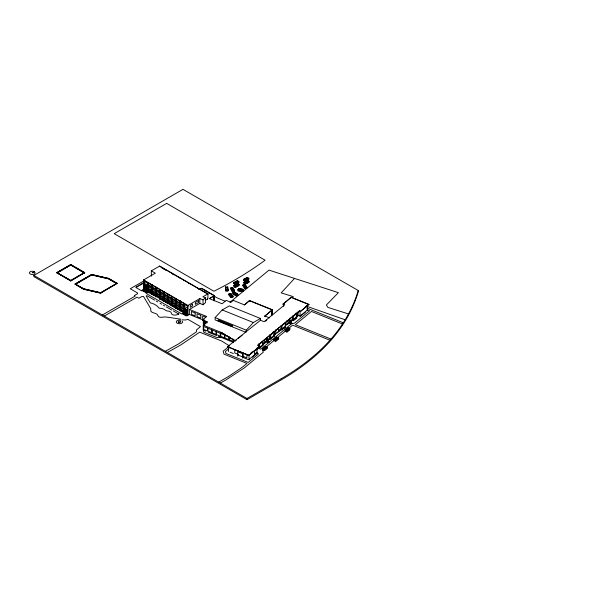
<?xml version="1.0" encoding="UTF-8"?>
<svg xmlns="http://www.w3.org/2000/svg" width="589" height="589" viewBox="0 0 589 589"><rect width="100%" height="100%" fill="white"/><g stroke="black" fill="none" stroke-linecap="round" stroke-linejoin="round"><path stroke-width="0.88" d="M145.91 288.684L145.91 286.055L146.941 286.652L146.941 289.28M147.854 282.337L147.854 287.351L144.172 285.231L143.915 280.364L143.915 289.869M187.788 313.937L184.107 311.817L185.042 311.279L185.042 308.651L185.042 311.279L187.25 312.553M256.988 352.163L254.448 354.261L254.448 351.029L256.988 348.938L256.988 353.297L252.335 357.133M263.327 344.374L266.059 342.113L266.059 341.576L267.502 342.157L268.65 341.208L267.207 340.626L267.207 341.164M358.252 290.524L358.252 291.717C352.656 310.631 342.312 327.889 329.052 342.415A269.335 155.496 0 0 1 281.159 379.949L247.012 399.666L33.875 276.616L33.875 275.416L182.98 189.334L358.252 290.524C352.656 309.431 342.312 326.696 329.052 341.222A269.335 155.496 0 0 1 281.159 378.756M237.904 289.891L238.479 288.669L243.426 289.435L242.852 291.614L237.904 290.848L237.904 289.891L242.852 290.657L243.426 289.435M240.437 289.147L243.066 289.552L242.646 290.451L238.265 289.773L238.685 288.632L243.066 289.309L243.066 290.51M238.265 289.773L238.685 288.632M242.646 290.451L243.066 289.309M294.537 278.42L281.167 292.88L293.234 296.62L292.041 297.843M245.694 331.732L245.694 332.27L215.132 319.915L215.132 317.581L222.23 309.939L229.327 305.875L260.471 318.465L260.471 320.261L227.568 346.678L248.779 355.491L259.882 346.332L257.783 345.242L299.61 310.756L300.67 311.183L308.938 304.373L291.297 297.239L283.037 304.057L283.633 304.535L283.633 306.309M246.276 331.96L246.276 330.171L253.373 322.529L260.471 318.465M187.53 315.167L189.363 314.467L189.363 309.453L199.818 303.416L203.036 304.719L203.036 299.882L205.509 297.843L202.911 296.79L207.917 293.896L207.917 298.513M203.036 304.719L205.509 302.68L205.509 297.843M207.313 322.073L202.513 320.151L206.71 316.462L189.363 309.453M202.513 320.151L203.315 319.496L203.315 324.274L204.898 324.914M229.997 302.275L268.996 270.123L338.388 292.659L326.358 305.006L327.918 307.414L348.541 313.952M220.765 337.269L217.194 337.659L203.809 332.248L203.234 330.179L203.234 325.157L207.262 321.837L202.513 319.915M244.325 305.08L249.559 300.53L272.339 309.74L264.785 316.205L272.339 309.74M244.98 304.542L249.559 300.53M271.728 310.042C273.532 315.969 270.513 316.992 272.133 309.998M227.568 346.914L228.407 346.222L228.407 351.537M236.52 339.838L235.423 340.744L220.765 332.248L203.234 325.157M238.258 338.403L242.079 335.251M228.797 346.546L223.143 351.213L224.041 354.151L246.938 363.406L243.124 366.542A51.42 29.686 0 0 1 242.447 367.065L239.532 369.104M228.9 348.592L225.373 351.5L225.97 353.437L248.197 362.426L258.519 353.915L256.988 352.877L249.014 359.452M283.037 304.292L291.297 297.239M271.728 314.82L272.133 314.776M265.455 321.167L266.795 320.07M237.765 356.109L237.765 351.751L238.405 351.221M242.609 353.702L243.25 353.179L243.25 357.538L242.609 358.068L242.609 353.702L237.765 351.751M257.783 345.242L299.61 310.756M273.23 331.843L274.143 332.211L270.756 335.001L270.756 339.367M277.176 332.947L281.115 329.7L282.028 330.068L282.028 325.702L285.422 322.912L285.422 327.27L284.067 328.39M287.233 324.657L292.438 320.364L293.351 320.733L293.351 316.374L296.738 313.576L295.825 313.208M305.316 306.862L306.626 305.779M305.316 312.177L300.073 316.499L300.073 311.183L300.67 311.426L308.938 304.373M250.347 353.459L252.335 351.817M248.779 355.491L259.882 346.089M262.591 343.836L264.498 342.268L264.498 339.846M269.843 337.858L267.303 339.956L267.303 337.534M273.87 334.545L275.77 332.969L275.77 329.744M281.115 328.566L278.575 330.657L278.575 327.432M285.142 325.246L287.049 323.67L287.049 320.445M292.438 319.231L289.891 321.329L289.891 318.097M296.392 315.969L297.519 315.041L297.519 312.568M262.642 344.513L269.843 338.579L270.756 338.947L274.143 336.15M273.892 335.244L281.115 329.28L282.028 329.649L285.422 326.858M285.186 325.923L292.438 319.945L293.351 320.32L296.738 317.523L295.825 317.154M296.392 316.683L298.093 315.284L300.073 316.079L307.281 310.138M256.598 349.918L258.564 348.29L258.564 343.932M259.484 347.525L262.871 344.734M267.87 340.626L269.188 339.536M270.756 338.226L275.203 334.574M282.028 328.934L285.422 326.137M293.351 319.599L296.738 316.808M296.959 316.639L298.093 315.697L298.093 312.155M259.484 348.246L262.871 345.448M294.029 320.173L296.738 317.942L296.738 313.576M290.038 323.751L291.548 322.949L290.399 323.898L290.038 323.575L291.187 322.625L289.744 322.043L289.744 322.581M268.65 341.392L269.011 341.532L267.502 342.334L268.65 341.208M269.011 341.716L269.364 341.863L267.855 342.665L269.011 341.532M291.548 323.133L291.908 323.28L290.399 324.083L291.548 322.949M307.289 309.777L309.6 310.712L294.441 323.214L291.938 323.471L260.772 349.181L258.564 348.29M262.598 348.968L265.536 346.546L267.332 347.267L267.332 348.224L264.395 350.646L262.598 349.918L262.598 348.968L264.395 349.689L267.332 347.267M273.929 339.617L276.867 337.195L278.663 337.924L278.663 338.881L275.726 341.303L273.929 340.575L273.929 339.617L275.726 340.346L278.663 337.924M285.179 330.348L288.117 327.926L289.913 328.647L289.913 329.604L286.976 332.027L285.179 331.305L285.179 330.348L286.976 331.07L289.913 328.647M264.321 350.411L263.003 349.881L263.003 348.681L265.602 346.538L263.003 348.924L264.321 349.454L266.927 347.068L264.321 349.454M278.258 338.925L275.652 341.068L274.334 340.538L274.334 339.338L276.94 337.195L278.258 337.968L275.652 340.111L274.334 339.581L276.94 337.195M285.584 330.068L288.19 327.918L289.508 328.691L286.902 330.834L285.584 330.068L286.902 330.598L289.508 328.456L289.508 329.649L286.902 331.791L285.584 331.261M285.584 330.304L286.887 329.229M266.088 347.039L274.467 340.133M277.264 337.828L285.643 330.915M288.433 328.618L292.623 325.157L329.914 340.236M275.652 340.111L278.258 337.725M264.969 349.873L266.927 348.268M239.024 369.45L228.318 376.629L218.688 382.121M34.162 271.662L32.174 272.81L34.361 271.772M56.787 272.567L70.761 264.505L84.728 272.567L70.761 280.99L56.787 272.567L70.761 280.636M57.207 272.567L70.761 264.741L84.315 272.928L70.761 265.102L57.207 272.928L70.761 280.393L84.315 272.567M56.787 272.928L70.761 264.859L84.728 272.928M84.728 272.567L70.761 280.754L57.207 272.928M75.053 283.986L91.612 274.43L108.722 278.391L117.211 283.294L100.653 293.212L83.535 289.243L75.053 283.986L83.535 288.89L100.653 292.851M75.466 283.986L91.678 274.629L108.56 278.538L116.791 283.648L108.56 278.892L91.678 274.982L75.466 284.347L83.704 288.743L100.579 292.652L116.791 283.294M75.053 284.347L91.612 274.783L108.722 278.752L117.211 283.648M117.211 283.294L100.579 293.013L83.704 289.103L75.466 284.347M151.321 276.167L151.321 270.874L159.678 266.044L207.917 293.896M143.915 289.987L143.598 279.944L155.312 273.178L151.321 270.874M144.305 280.651L130.243 288.765L137.583 293.005L137.583 293.69L134.299 295.582L135.153 296.076L102.398 314.982M135.956 287.115L143.694 282.646M138.275 286.195L135.956 287.535L141.735 290.878L144.114 289.501M139.821 285.304L143.694 283.066M147.589 282.484L147.589 292.858M142.936 290.37L146.609 292.49L142.619 290.546L144.172 289.832L144.172 288.757L145.1 288.22L147.979 289.876L147.979 287.248M143.863 289.118L147.537 291.238M141.735 290.458L143.598 289.383M143.863 289.295L147.537 291.415M143.245 289.832C151.078 294.102 144.43 291.533 143.554 289.655L147.228 291.599M104.29 316.072L137.038 297.165L138.894 298.233L142.015 296.429L143.48 296.429L150.74 308.607A11.294 6.523 0 0 0 150.777 310.028L150.872 310.499A4.432 2.562 0 0 1 150.821 311.235C151.955 313.296 157.786 313.017 157.852 315.601C159.177 318.958 163.904 316.264 166.635 317.11A8.666 5.006 0 0 0 167.894 317.243L180.926 319.216M175.655 275.512L175.971 275.689M142.619 290.546L146.609 292.49M155.894 287.277L156.151 296.746M147.854 291.953L154.502 295.796M179.652 277.817L179.962 278.001M183.643 280.121L183.959 280.305M163.882 291.894L164.14 301.362M167.821 293.867L167.872 303.821M187.95 282.61L189.165 283.611M171.819 296.171L171.87 306.125M175.861 298.814L176.126 308.283L175.551 308.253L175.816 298.476L175.551 308.253M209.772 298.557L214.433 295.634L201.578 288.212L199.347 289.493L197.889 288.647M200.091 289.309L201.578 288.448L214.433 295.869M183.849 303.423L184.107 308.29L187.788 310.418M187.788 305.397L187.53 315.918M143.598 279.944L187.847 305.492L199.818 298.579L203.036 299.882M184.114 311.993L187.788 314.114L184.114 311.993L184.114 312.892M183.496 312.531C191.329 316.808 184.681 314.239 183.805 312.354M183.179 312.892C191.02 317.162 184.364 314.592 183.496 312.707L183.797 303.092L183.849 312.928M183.532 312.862L181.677 313.937L146.043 293.366M205.281 300.257L207.659 299.131M182.87 313.245C190.703 317.523 184.055 314.953 183.179 313.068M187.788 315.012L186.234 315.91L182.561 313.79L182.87 313.429M214.013 295.752C213.984 310.963 214.138 285.643 214.227 300.648M214.433 295.634L209.316 298.586L222.112 303.762L226.213 300.375L230.962 302.297L233.288 300.383L244.325 304.844M214.227 295.869C215.456 297.6 222.031 299.904 225.101 301.17M187.169 314.651L148.163 291.717M182.561 313.606L186.544 315.549M220.345 383.078L225.491 380.199M33.875 275.416L247.012 398.473L281.365 378.639M183.532 307.303L148.163 286.578M183.532 310.889L148.163 290.163M226.066 379.876L243.979 368.125A54.939 31.718 0 0 0 246.806 365.85L263.298 352.215L262.598 349.918M236.263 294.802L233.229 292.858L236.263 294.802L237.463 294.183L234.429 291.997L237.875 294.198L237.875 295.155L236.241 296.002L232.817 293.801L232.817 292.843L234.451 291.997M233.229 292.858L234.429 292.232M236.263 294.566L237.463 293.948L237.463 295.141L236.263 295.759L233.988 294.301M232.817 292.843L236.241 295.045L237.875 294.198M167.35 352.48L180.808 344.933L197.852 333.418A59.541 34.376 0 0 1 198.751 332.792L199.7 332.159L221.832 341.105L229.504 345.964M233.619 282.624L237.47 280.666L238.92 281.623L238.92 282.58L235.07 284.531L233.619 283.574L233.619 282.624L235.07 283.574L235.07 284.531M234.716 282.293L237.448 280.909L238.508 281.608L235.099 283.331L234.039 282.639M234.039 283.589L234.039 282.396L235.099 283.095L238.508 281.608M235.07 283.574L238.92 281.623M243.566 279.377L247.409 277.426L248.86 278.376L248.86 279.333L245.009 281.284L243.566 280.335L243.566 279.377L245.009 280.335L245.009 281.284M235.099 284.288L238.508 282.558M243.979 280.349L243.979 279.157L245.039 279.856L248.448 278.126L248.448 279.319L245.039 281.049M235.32 286.291L234.26 285.348L235.32 286.291L238.729 284.561L237.669 283.626L239.141 284.575L239.141 285.532L235.291 287.484L233.848 286.534L233.848 285.577L237.691 283.626M234.26 285.591L237.669 283.861M247.387 277.426L243.979 279.392L245.039 280.092L248.448 278.361M245.009 280.335L248.86 278.376M235.32 286.048L238.729 284.561M233.848 285.577L235.291 286.526L239.141 284.575M245.26 283.051L248.668 281.321L247.608 280.379L249.081 281.336L249.081 282.293L245.23 284.244L243.787 283.287L243.787 282.337L247.63 280.379M246.924 280.968L244.199 282.109L245.26 282.808L245.26 284.001L248.668 282.278M236.005 286.902L238.729 285.518M245.26 282.808L248.668 281.321M243.787 282.337L245.23 283.287L249.081 281.336M165.332 351.316L178.636 343.866L195.533 332.461A65.423 37.777 0 0 1 196.446 331.821L196.424 329.958L200.481 326.615L187.854 319.319A5.434 3.136 0 0 1 182.399 319.724M178.776 313.665L178.776 314.077C176.582 315.358 171.355 316.079 171.127 312.604A3.092 1.789 0 0 0 170.663 312.008L169.853 311.507A4.764 2.746 0 0 0 168.844 311.154C165.561 311.5 163.771 307.922 160.554 308.334A3.608 2.084 0 0 1 159.03 308.04C156.976 305.271 153.862 303.637 150.269 302.856L146.168 295.98L146.794 295.619L154.598 300.118M230.638 293.697L229.202 294.117L231.256 296.451L232.692 296.031L230.638 293.455L233.089 296.105L233.089 297.062L231.131 297.636L228.812 295.001L228.812 294.044L230.77 293.469L230.77 294.426M231.256 297.408L229.202 295.074L229.202 293.874L231.256 296.215L232.692 295.796L232.692 296.989M228.812 294.044L231.131 296.679L233.089 296.105M242.948 284.958L244.987 284.487L246.901 287.226L246.901 288.183L244.869 288.662L242.948 285.915L242.948 284.958L244.869 287.704L244.869 288.662M244.604 287.83L243.331 286.011L243.331 284.818L245.031 287.241L246.526 286.895L246.526 288.087L245.031 288.441M243.331 285.054L245.031 287.484L246.526 287.137L244.825 284.465L246.526 286.895M244.869 287.704L246.901 287.226M231.138 289.111L231.138 287.911L232.662 287.623L234.083 290.348L232.552 290.642L231.138 288.154L232.662 287.859L234.083 290.348M230.763 288.043L232.854 287.646L234.451 290.458L234.451 291.415L232.368 291.805L230.763 289L230.763 288.043L232.368 290.856L232.368 291.805M231.138 287.911L232.552 290.399L234.083 290.112M232.368 290.856L234.451 290.458M234.083 291.305L232.552 291.592L231.492 289.729M225.513 287.064L227.707 286.99L227.995 289.943L227.995 290.9L225.801 290.973L225.513 287.064L225.801 290.973M225.801 290.016L227.995 289.943M238.265 289.53L242.646 290.208M238.265 290.723L242.646 291.408M307.436 306.53L345.22 319.798M291.297 297.482L291.901 297.725M292.718 298.056L308.938 304.609M306.884 308.04L343.269 322.75M283.037 304.057L284.73 304.741L264.122 321.734L260.471 320.261M292.438 316.006L293.351 316.374M249.559 300.765L272.339 309.976M249.596 300.883L249.427 301.023M330.922 339.073L295.361 324.694L311.426 311.448L342.467 324.002L342.467 325.194M290.038 323.575L288.595 322.993L288.595 323.53L288.595 323.111M264.785 315.969L269.467 317.861M281.115 325.334L282.028 325.702M222.23 309.939L253.373 322.529M276.94 337.431L278.258 337.968M274.334 339.338L275.652 339.875M215.132 317.581L246.276 330.171M205.649 317.228L202.623 316.006L202.623 318.877L204.14 319.488M189.363 314.467L203.404 320.144M203.566 321.631L206.982 323.008M265.602 346.781L266.927 347.311M258.483 345.765L259.882 346.332M263.003 348.681L264.321 349.218M220.765 332.248L224.114 333.838M256.988 347.981L257.584 348.224M228.046 336.385L225.027 335.163L225.027 338.034L228.804 339.558L228.804 336.694M204.066 330.517L205.738 331.195M208.241 332.203L216.59 335.583M218.261 336.253L233.369 342.364M227.568 346.678L248.779 355.248M238.405 354.445L234.775 352.98L234.775 349.756L246.879 354.644L246.879 357.869L243.25 356.404M237.765 354.976L242.609 356.934M230.071 352.215L233.406 353.562M243.25 357.538L248.19 359.54M159.994 266.464L159.678 266.044M160.731 266.891L162.932 268.164M166.93 270.469L163.411 268.746L165.929 270.196M167.666 270.896L207.917 294.139M161.202 267.465L162.674 268.319M172.444 273.959L173.917 274.813M143.598 280.18L187.847 305.728M144.172 281.284L147.854 283.412M184.107 304.351L187.788 306.471M148.163 284.546L151.844 286.674M152.161 286.85L155.842 288.978M156.151 289.162L159.833 291.283M160.149 291.467L163.83 293.594M164.14 293.771L167.821 295.899M168.137 296.076L171.819 298.203M172.135 298.387L175.816 300.508M176.126 300.692L179.807 302.82M180.124 302.996L183.797 305.117M144.172 283.199L147.854 285.319M148.163 285.503L151.844 287.631M152.161 287.807L155.842 289.935M156.151 290.112L159.833 292.24M160.149 292.424L163.83 294.544M164.14 294.728L167.821 296.856M168.137 297.033L171.819 299.16M172.135 299.337L175.816 301.465M176.126 301.649L179.807 303.769M180.124 303.953L183.797 306.074M184.107 306.258L187.788 308.386M144.172 284.273L146.771 285.775M148.163 288.131L151.844 290.259M152.161 290.436L155.842 292.564M156.151 292.748L159.833 294.868M160.149 295.052L163.83 297.173M164.14 297.357L167.821 299.484M168.137 299.661L171.819 301.789M172.135 301.973L175.816 304.093M176.126 304.277L179.807 306.398M180.124 306.582L183.797 308.702M148.163 289.089L151.844 291.216M152.161 291.393L155.842 293.521M156.151 293.697L159.833 295.825M160.149 296.009L163.83 298.13M164.14 298.314L167.821 300.442M168.137 300.618L171.819 302.746M172.135 302.923L175.816 305.05M176.126 305.235L179.807 307.355M180.124 307.539L183.797 309.659M185.042 311.279L185.844 311.743L185.844 309.115L186.882 309.711L186.882 312.339M144.172 288.757L147.854 290.878M148.163 291.121L151.844 293.241M152.161 293.425L155.842 295.553M156.151 295.73L159.833 297.857M160.149 298.041L163.83 300.162M164.14 300.346L167.821 302.466M168.137 302.65L171.819 304.778M172.135 304.955L175.816 307.083M176.126 307.267L179.807 309.387M180.124 309.571L183.797 311.691M160.834 299.448L163.212 300.824M165.583 302.194L167.173 303.107M169.544 304.476L171.127 305.397M172.71 306.309L175.088 307.679M176.671 308.592L178.253 309.505M182.215 311.795L179.807 310.403L179.807 300.788L179.542 310.558M142.619 290.73L146.3 292.674M156.159 301.023L157.719 301.921M160.053 303.276L161.614 304.174M163.175 305.073L164.736 305.971M166.297 306.876L171.752 310.028M173.313 310.926L178.776 314.077M220.765 332.49L235.423 340.979M205.546 290.929L207.048 291.827M208.55 292.726L210.059 293.624M244.199 283.309L245.26 284.001M234.26 286.548L235.32 287.248M227.995 290.9L227.707 286.99M307.281 305.242L307.281 310.558M292.438 316.808L292.438 320.364M289.589 322.176L289.589 319.547L288.75 320.239L288.75 322.868M286.976 331.07L286.976 332.027M281.115 326.144L281.115 329.7M275.726 340.346L275.726 341.303M274.143 332.211L274.143 336.569M271.897 309.902L271.971 314.916M269.843 334.633L269.843 338.992M267.053 340.759L267.053 338.13L266.213 338.822L266.213 341.451M266.059 341.694L266.059 342.113M264.395 349.689L264.395 350.646M262.871 345.868L262.871 341.502L259.484 344.3L259.484 348.659M249.014 354.556L249.014 359.872M247.012 398.473L247.012 399.666M245.23 283.287L245.23 284.244M244.987 284.487L244.987 285.444M242.852 290.657L242.852 291.614M238.479 288.669L238.479 289.619M236.241 295.045L236.241 296.002M235.291 286.526L235.291 287.484M233.067 339.131L233.067 341.281L229.29 339.757L229.29 336.886M231.131 296.679L231.131 297.636M227.428 287.167L227.685 289.788L226.08 289.84L225.823 286.983L225.823 288.176M207.35 298.174L207.35 298.954M204.781 322.117L204.781 323.95M204.648 322.065L204.648 324.819M203.566 320.556L203.566 324.377M203.47 320.328L203.47 321.403M199.818 298.579L199.818 303.416M187.847 305.492L187.847 315.351M163.882 301.509L163.83 291.562L163.565 301.332M160.149 299.057L160.149 289.435L159.884 299.205M159.833 298.873L159.833 289.251L159.575 299.028M155.894 296.9L155.842 286.946L155.577 296.716M152.161 294.441L152.161 284.818L151.896 294.596M151.844 294.257L151.844 284.642L151.579 294.412M148.163 292.873L148.163 282.514L147.854 292.674M145.1 285.577L145.1 288.22M100.579 292.652L100.653 293.212M70.761 264.505L70.761 265.102M70.761 280.393L70.761 280.99M181.979 320.85A3.151 1.819 0 0 1 180.293 323.663A3.151 1.819 0 0 1 176.28 321.8A3.151 1.819 0 0 1 180.676 320.247M258.519 304.491L258.519 304.491M267.435 308.099L267.435 308.099M166.68 203.374L114.2 233.678L213.903 291.238A382.659 220.927 0 0 0 265.109 260.205L166.68 203.374M180.124 300.964L179.859 310.734L180.124 300.964M201.578 288.566L201.578 288.566M192.456 304.145L190.269 305.404L190.269 307.311L192.456 306.052L192.456 304.145M198.603 300.596L195.342 302.474L195.342 304.388L198.603 302.503L198.603 300.596M227.685 289.545L226.08 289.597L226.08 290.789L227.685 290.738L227.685 289.545M219.925 320.534L218.129 319.812L218.129 320.762L219.925 321.491L219.925 320.534M224.122 322.235L220.529 320.777L220.529 321.734L224.122 323.192L224.122 322.235M228.318 323.928L224.726 322.477L224.726 323.435L228.318 324.885L228.318 323.928M232.515 325.629L228.915 324.171L228.915 325.128L232.515 326.578L232.515 325.629M195.165 312.987L191.388 311.463L191.388 314.335L195.165 315.859L195.165 312.987M200.827 315.277L197.05 313.753L197.05 316.617L200.827 318.148L200.827 315.277M207.497 328.08L203.72 326.549L203.72 329.42L207.497 330.944L207.497 328.08M211.753 329.803L207.983 328.272L207.983 331.143L211.753 332.667L211.753 329.803M216.016 331.526L212.246 329.995L212.246 332.866L216.016 334.39L216.016 331.526M220.279 333.249L216.502 331.717L216.502 334.589L220.279 336.113L220.279 333.249M224.542 334.972L220.765 333.44L220.765 336.312L224.542 337.836L224.542 334.972M34.265 271.713L33.993 271.573A2.82 1.627 0 0 0 29.516 272.508A2.82 1.627 0 0 0 32.881 274.452A2.82 1.627 0 0 0 34.515 271.875L34.265 271.713M178.894 322.419A1.171 0.677 0 0 0 180.646 321.83A1.171 0.677 0 0 0 178.894 321.248A1.171 0.677 0 0 0 178.894 322.419"/></g></svg>
